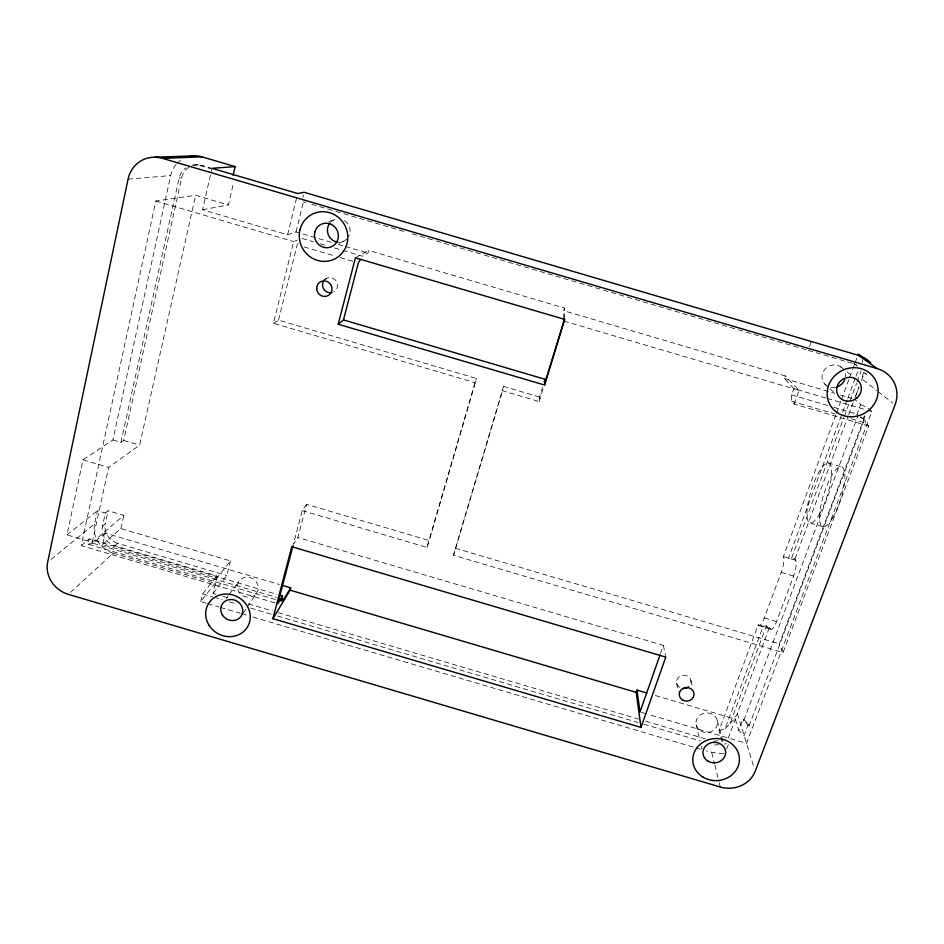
<?xml version="1.0" encoding="UTF-8"?>
<svg xmlns="http://www.w3.org/2000/svg" width="944" height="944" viewBox="0 0 944 944"><rect width="100%" height="100%" fill="white"/><g stroke="black" fill="none" stroke-linecap="round" stroke-linejoin="round"><path stroke-width="0.71" stroke-dasharray="4.72 3.54" d="M539.579 397.035L503.553 386.415L502.527 390.781L539.213 401.578L539.579 397.035L542.505 387.477M206.358 603.251L200.718 601.588L215.067 583.298L216.896 575.875L114.873 545.75A16.638 15.175 37.9 0 1 102.495 526.103L105.374 513.017L108.171 510.739L123.841 515.365L92.229 542.352L66.989 534.906L82.978 459.822L112.902 439.951L170.663 175.584A27.47 25.7 63.6 0 1 176.044 164.504M274.964 602.838L81.208 545.608L155.831 201.001L195.656 195.29L228.389 204.931L233.64 182.239M275.495 599.534L88.028 544.169L89.184 538.906L276.852 594.331M51.011 559.45L94.612 523.778L97.48 510.68L105.374 513.017M92.229 542.352L108.631 467.398L139.594 445.155L195.656 195.29M112.902 439.951L120.915 442.323L179.124 178.074A18.314 17.134 63.6 0 1 185.874 167.808M102.495 526.103L105.303 523.767L108.171 510.739M120.915 442.323L123.664 440.447L181.649 177.85A18.196 17.027 63.7 0 1 189.284 167.041M102.672 544.546L120.879 528.569L230.466 560.925L216.813 578.247L102.672 544.546L105.209 533.065L279.483 584.537M120.879 528.569L123.841 515.365M331.261 242.313L296.015 231.941L287.601 234.773L202.559 209.745L211.952 168.303M863.536 372.231L861.978 378.992L876.799 390.58M287.601 234.773L297.348 194.948M200.718 601.588L202.606 593.894L216.896 575.875M302.823 197.497L303.461 194.901M273.477 323.308L278.527 320.134L476.531 378.461L475.033 382.674L273.477 323.308L293.619 241.558L297.254 240.213M296.015 231.941L303.295 202.405M278.527 320.134L297.136 244.897L298.776 242.738M215.881 594.26L213.049 593.422L216.813 578.247M213.049 593.422L226.82 575.545L230.466 560.925M851.429 418.829L865.341 422.924L868.669 425.98L783.083 652.493L453.509 555.249L503.553 386.415M342.825 250.42L362.496 256.213L367.912 253.098L368.62 250.443L564.477 308.074L564.724 318.01M306.611 504.356L302.233 510.61L293.383 544.275L297.891 537.502L306.611 504.356L429.225 540.534L476.531 378.461M302.233 510.61L426.959 547.414L475.033 382.674M453.509 555.249L502.527 390.781M563.828 318.494L563.662 310.706L564.477 308.074M539.213 401.578L543.473 387.689M426.959 547.414L429.225 540.534M660.446 653.696L663.361 645.377L297.891 537.502M825.835 398.014L793.833 388.586L784.216 378.473L785.137 375.877L563.662 310.706M868.669 425.98L794.128 404.032L791.615 401.224L791.568 394.887L793.833 388.586M809.504 346.531L811.321 341.48M794.128 404.032L799.072 390.32L785.137 375.877M722.077 741.89L719.033 730.609L758.162 624.822A12.673 3.21 -74.2 0 0 764.298 617.99L781.195 572.394A12.779 3.269 -73.6 0 0 783.378 556.641L835.877 414.723M836.384 413.342L840.974 400.94M841.482 399.56L849.128 378.898M849.635 377.517L852.703 369.246M853.211 367.877L854.733 363.735M855.252 362.366L856.774 358.224M719.033 730.609L725.204 728.615L763.177 626.309L766.386 625.919L769.62 626.875L770.28 628.409A12.673 3.328 -74.2 0 0 776.558 621.6L793.585 576.052A12.779 3.398 -73.6 0 0 795.686 560.276L794.931 558.942L788.476 558.14L847.299 399.666M847.806 398.285L855.476 377.612M855.996 376.231L858.037 370.721M725.204 728.615L730.113 723.458L766.386 625.919M791.65 557.963L843.806 417.673M844.325 416.292L849.435 402.545M849.954 401.165L856.597 383.288M857.105 381.907L861.199 370.909M730.113 723.458L734.42 718.939L737.323 713.57L769.62 626.875M794.931 558.942L848.16 416.08M848.68 414.711L853.282 402.345M855.842 395.477L858.91 387.241M728.166 738.314L735.317 719.139L653.826 695.079M855.028 397.849L858.981 387.264M861.435 380.656L864.397 372.715L866.509 374.32L863.489 371.57M726.668 749.029L728.733 743.506L724.461 743.978M748.45 724.001L744.12 735.529L738.739 730.42L743.034 718.95L748.45 724.001L749.076 725.912L864.456 419.301L860.751 417.036M856.786 415.089L860.727 404.563L854.544 399.17M749.076 725.912L743.636 720.85L857.836 416.044M863.382 418.334L864.385 415.679M783.083 652.493L779.296 643.82L864.846 416.457L865.341 422.924M860.727 404.563L867.371 407.737L871.772 411.525L746.562 743.412L648.434 714.431M243.056 613.293L246.349 608.42M247.163 607.204L257.016 592.596A10.679 9.877 29.7 0 0 247.564 577.114A10.679 9.877 29.7 0 0 238.867 591.829A10.679 9.877 29.7 0 0 257.016 592.596M226.383 598.449L228.129 596.077M229.003 594.885L238.596 581.799M70.493 592.395L113.209 553.208L215.067 583.298M114.873 545.75L117.599 543.296L226.82 575.545M88.028 544.169L93.267 543.296L105.209 533.065M81.208 545.608L89.184 538.906M66.989 534.906L97.48 510.68M323.898 279.849L326.199 278.515M355.44 257.83L368.62 250.443M339.167 243.21L344.513 240.791M328.76 221.675L335.722 219.303A11.706 11.281 65.4 0 0 331.379 221.557M202.559 209.745L228.389 204.931M713.499 741.252L717.747 740.78M714.49 745.076L718.762 744.604M179.124 178.074L181.649 177.85M128.077 179.159L170.663 175.584M723.777 753.265L718.372 753.642L706.088 750.858M192.045 165.2A18.314 17.134 63.6 0 1 199.963 165.601L202.358 165.46L210.583 167.879M195.432 164.905L197.851 164.763M199.963 165.601L211.019 168.858M303.272 201.815L306.104 202.653M311.756 204.317L334.388 210.972M335.804 211.385L406.51 232.189M412.174 233.852L434.795 240.508M436.211 240.921L482.88 254.644M484.296 255.057L506.916 261.724M508.332 262.137L806.731 349.905M808.147 350.318L855.429 364.254L857.447 366.083M338.306 244.39L343.946 246.054M345.362 246.467L367.912 253.098M784.216 378.473L834.85 393.377M840.479 395.04L851.724 398.344M302.08 238.431L313.325 241.735M320.346 243.812L325.963 245.464M334.4 247.942L341.421 250.007M827.227 398.427L866.203 409.885M867.595 410.298L871.772 411.525M155.831 201.001L293.619 241.558M563.875 321.09L799.072 390.32M304.086 246.939L334.683 255.954M340.253 257.582L352.773 261.276M791.568 394.887L828.207 405.672M833.847 407.336L857.801 414.381M791.615 401.224L834.732 413.909M827.923 462.82L840.844 466.619M810.247 523L823.156 526.811M783.378 556.641L795.686 560.276M781.195 572.394L793.585 576.052M764.298 617.99L776.558 621.6M758.162 624.822L770.28 628.409M758.787 625.624L770.941 629.211M123.664 440.447L139.594 445.155M455.327 548.24L779.296 643.82M82.978 459.822L108.631 467.398M93.267 543.296L276.604 597.446M641.424 712.366L647.029 714.018M222.949 596.348L230.017 598.425M248.402 603.865L272.427 610.957M278.079 612.632L638.581 719.116M645.649 721.204L705.026 738.739M202.606 593.894L212.494 596.82M213.91 597.233L222.395 599.747M229.463 601.835L236.543 603.924M250.679 608.101L271.884 614.355M277.548 616.031L638.132 722.526M643.784 724.201L700.342 740.898M207.774 603.676L219.067 607.004M220.471 607.429L240.236 613.258M241.652 613.683L247.293 615.346M252.945 617.01L694.784 747.518M696.2 747.943L700.436 749.194M860.043 417.13L864.456 419.301M877.932 391.477L892.741 403.053M840.431 366.579L851.618 375.511M853.388 362.72L856.385 365.446M824.773 384.019L828.985 387.854M830.036 388.822L835.298 393.613M743.034 718.95L743.636 720.85M737.323 713.57L753.902 767.012M735.317 719.139L738.739 730.42M717.31 720.685L723.104 741.972M711.729 752.521L714.478 763.566M714.82 764.947L718.927 781.502M719.269 782.883L720.296 787.025M690.878 680.423L692.566 687.362M696.188 724.791L699.846 740.485M701.18 746.197L701.852 749.04M676.695 683.255L678.488 691.598M663.361 645.377L665.768 657.107M862.132 359.699L862.686 362.555M845.269 373.635A11.906 11.151 -29.6 0 1 845.399 376.573M835.782 387.264A11.906 11.151 -29.6 0 1 830.72 387.335M827.038 385.884A11.906 11.151 -29.6 0 1 823.121 381.636L822.189 378.874A11.906 11.151 -29.6 0 1 828.738 366.26A11.906 11.151 -29.6 0 1 842.697 368.455M679.81 687.433A7.245 6.655 -3.1 0 1 677.733 678.229A7.245 6.655 -3.1 0 1 687.763 676.234A7.245 6.655 -3.1 0 1 689.84 685.45M324.653 279.695A7.694 7.422 56.8 0 1 335.934 280.698A7.694 7.422 56.8 0 1 333.834 291.873M176.929 163.489A27.47 25.7 63.6 0 1 182.18 159.241M346.849 238.997A11.706 11.281 65.4 0 1 338.849 242.23M344.371 220.636A11.706 11.281 65.4 0 1 348.631 236.637M113.209 553.208A24.957 22.762 37.9 0 1 94.612 523.778M117.599 543.296A16.532 15.092 37.9 0 1 105.303 523.767M193.402 165.306A18.196 17.027 63.7 0 1 202.358 165.46M819.475 514.032A31.447 8.437 -72.6 0 0 829.941 463.775A31.447 8.437 -72.6 0 0 808.477 500.957A31.447 8.437 -72.6 0 0 819.475 514.032M832.62 517.902A31.447 8.767 -72.5 0 0 842.933 467.61A31.447 8.767 -72.5 0 0 821.103 504.674A31.447 8.767 -72.5 0 0 832.62 517.902M700.778 730.951A10.785 9.818 -3.2 0 0 717.499 723.234A10.785 9.818 -3.2 0 0 701.958 713.971A10.785 9.818 -3.2 0 0 700.778 730.951"/><path stroke-width="1.42" d="M544.641 385.046L545.018 379.276L343.474 319.922L338.176 324.24L544.641 385.046L564.76 319.426L355.44 257.83L338.176 324.24M233.109 175.36L235.15 166.616L201.933 156.834A27.47 25.7 63.6 0 0 191.042 156.067M343.474 319.922L358.331 262.904L360.407 259.565M272.899 618.662L291.779 546.706L665.768 657.107L641.023 727.411L272.899 618.662L290.115 590.165L290.728 587.852L282.291 585.363M293.018 545.691L277.796 603.664L282.504 595.994L279.672 595.157M282.504 595.994L281.123 601.198L283.648 599.523L290.728 587.852M544.181 382.013L545.018 379.276M544.747 383.524L563.875 321.09L563.828 318.494M641.023 727.411L636.173 692.365L636.964 690.099L646.793 693.002M659.962 655.089L640.02 711.953L636.964 690.099M235.15 166.616L211.952 168.303L297.702 193.52L304.098 192.293L858.686 355.428L865.294 358.378L870.769 362.921L858.308 354.094M858.686 355.428L877.2 368.608A30.621 28.462 -28.5 0 1 895.03 404.834L755.212 771.224A27.565 24.851 -3.3 0 1 720.296 787.025L68.357 594.366A27.494 24.768 37.1 0 1 47.66 562.187L128.077 179.159A30.538 28.367 62 0 1 162.533 158.368L201.933 156.834M154.981 157.211L195.125 155.795M162.533 158.368L877.2 368.608M290.115 590.165L636.173 692.365M280.828 598.697L283.648 599.523M688.601 686.772A7.245 6.655 -3.1 0 1 683.373 688.483M332.028 292.593A7.694 7.422 56.8 0 1 323.485 281.241M844.738 379.5A11.906 11.151 -29.6 0 1 841.269 384.491L838.685 386.214A11.906 11.151 -29.6 0 1 836.773 386.993M337.869 242.16A11.706 11.281 65.4 0 1 329.999 222.961M856.928 397.943L854.202 399.76A12.579 11.741 -28.7 0 1 837.765 394.922L836.797 392.02A12.579 11.741 -28.7 0 1 844.75 378.284A12.579 11.741 -28.7 0 1 859.724 382.698A12.579 11.741 -28.7 0 1 856.928 397.943M708 761.194A11.34 10.254 -2.8 0 0 725.617 753.17A11.34 10.254 -2.8 0 0 709.274 743.447A11.34 10.254 -2.8 0 0 708 761.194M703.115 777.172A23.317 21.051 -2.8 0 0 739.364 760.793A23.317 21.051 -2.8 0 0 705.829 740.757A23.317 21.051 -2.8 0 0 703.115 777.172M850.308 416.764A25.877 24.131 -28.5 0 0 875.784 380.668A25.877 24.131 -28.5 0 0 831.817 379.276A25.877 24.131 -28.5 0 0 850.308 416.764M314.824 232.047A12.366 11.894 63.9 0 0 329.633 247.387A12.366 11.894 63.9 0 0 334.813 226.985A12.366 11.894 63.9 0 0 314.824 232.047M222.347 614.898A11.222 10.325 29.4 0 0 241.416 615.724A11.222 10.325 29.4 0 0 231.433 599.511A11.222 10.325 29.4 0 0 222.347 614.898M300.039 229.569A25.028 24.06 63.6 0 0 329.999 260.686A25.028 24.06 63.6 0 0 340.524 219.374A25.028 24.06 63.6 0 0 300.039 229.569M208.954 625.117A22.715 20.851 29.3 0 0 247.54 626.887A22.715 20.851 29.3 0 0 227.398 594.071A22.715 20.851 29.3 0 0 208.954 625.117M316.677 288.498A7.882 7.599 56.1 0 0 328.276 295.531A7.882 7.599 56.1 0 0 328.146 282.032A7.882 7.599 56.1 0 0 316.677 288.498M682.571 700.035A7.41 6.797 -2.9 0 0 694.052 694.666A7.41 6.797 -2.9 0 0 683.326 688.282A7.41 6.797 -2.9 0 0 682.571 700.035"/></g></svg>
